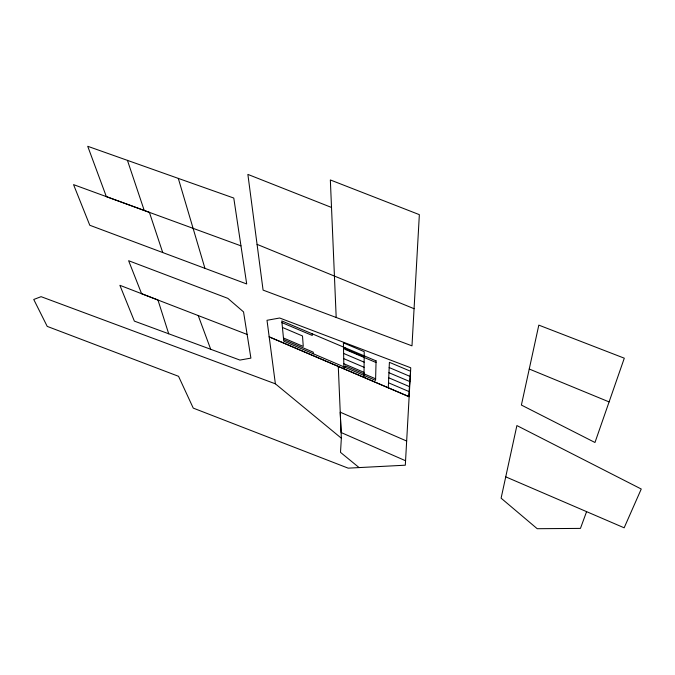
<?xml version="1.0" encoding="UTF-8"?>
<svg xmlns="http://www.w3.org/2000/svg" width="675" height="675" viewBox="0 0 675 675"><rect width="100%" height="100%" fill="white"/><g stroke="black" fill="none" stroke-linecap="round" stroke-linejoin="round"><path stroke-width="1.01" d="M363.994 377.35L364.222 351.667L343.415 342.866L343.904 368.761M388.302 387.745L389.399 362.323L410.56 371.267L408.712 396.478M275.375 383.822L41.091 296.671L33.75 299.472L47.216 326.388L178.546 376.312L193.252 408.113L348.165 468.155L405.312 465.193L410.754 367.782L279.669 318.009L267.005 320.296L275.375 383.822L341.348 438.21L340.504 452.36L359.1 467.589M609.095 401.912L624.299 358.189L538.81 325.122L521.395 405.059L594.97 442.496L609.095 401.912L529.242 369.023M586.592 511.633L580.449 528.398L537.224 528.711L501.103 498.175L516.89 425.562L641.25 489.029L624.156 527.808L505.735 476.845M162.717 252.543L149.394 212.363L73.55 184.621L89.783 225.256L246.696 283.964L233.778 198.053L87.725 146.289L106.355 196.619L240.967 245.852M247.134 334.446L141.598 293.701L128.621 260.71L227.846 298.358L243.54 311.901L250.898 358.121L239.937 360.07L134.367 321.114L119.88 285.306L157.958 300.021L168.716 333.796M331.518 207.461L247.877 174.403L263.081 290.107L411.986 345.845L419.352 214.65L330.345 179.955L336.192 317.478M257.065 244.358L414.07 308.711M343.516 348.19L364.179 356.948M389.171 367.546L410.181 376.456M281.956 322.616L312.272 335.467L312.171 333.796M376.026 362.5L345.009 349.355L344.984 347.701M282.428 327.451L302.501 335.973L303.261 346.427L283.466 337.981M343.617 353.447L364.129 362.163M388.952 372.71L409.801 381.569M343.71 358.619L364.087 367.293M388.733 377.789L409.438 386.606M343.811 363.724L364.044 372.364M388.513 382.801L409.075 391.576M283.618 339.533L313.276 352.19L313.369 353.784M375.621 378.81L345.296 365.867L345.322 367.436M269.207 336.867L409.134 396.714L269.207 336.884M406.654 441.037L340.225 412.189L341.111 432.523L405.574 460.755M198.231 315.571L210.71 349.287M127.44 160.363L144.231 210.465M178.31 178.394L204.938 268.338M338.285 366.533L341.348 438.21M376.068 360.872L375.578 380.371L283.77 341.145L281.787 320.92L376.068 360.872"/></g></svg>
